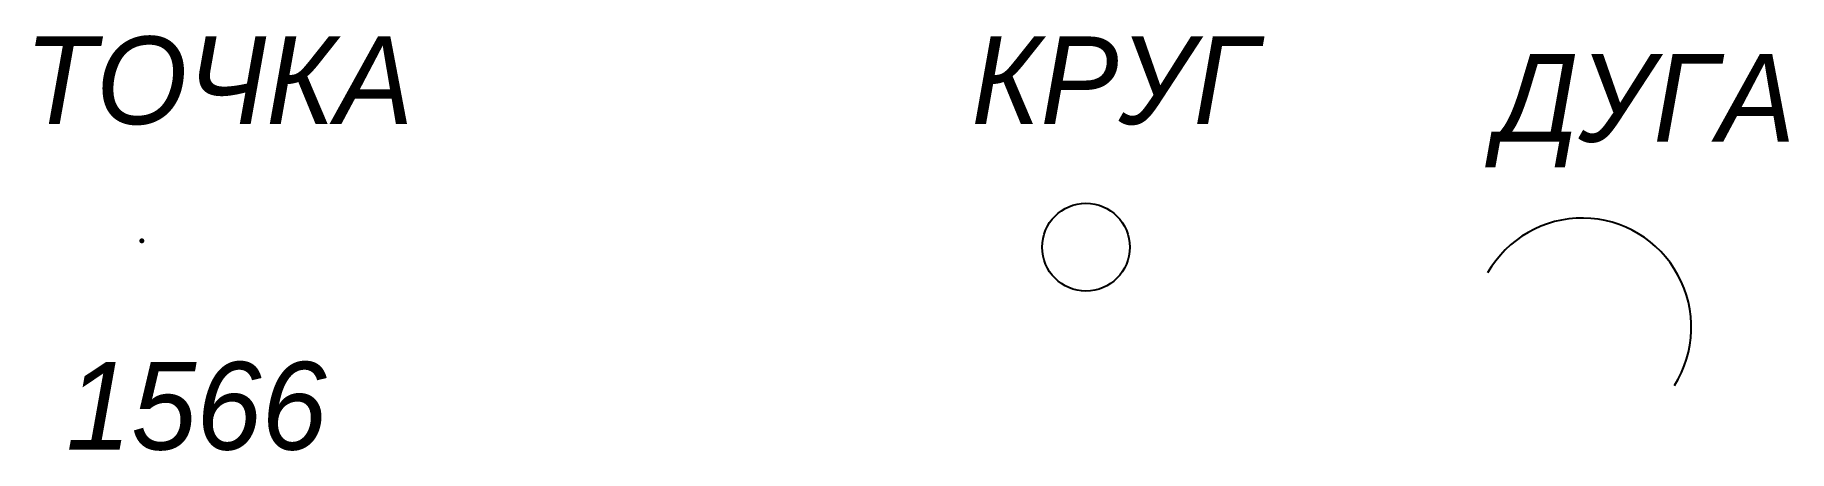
# Model space of a CAD drawing. Header units: metres. Extents: x 14255.4 to 14295.4, y -65030 to -65020.5.
import ezdxf

# ---------------------------------------------------------------- set-up
doc = ezdxf.new("R2010")
doc.units = ezdxf.units.M
doc.header["$LTSCALE"] = 5
doc.styles.add('Bm431', font='', dxfattribs={"height": 2})
doc.styles.get('Bm431').set_extended_font_data('Bm431', italic=True)

msp = doc.modelspace()

# ---------------------------------------------------------------- linework, layer by layer
msp.add_circle((14279.385, -65025.329), 1)
msp.add_arc((14290.711, -65027.154), 2.489, 327.7361, 150.163)
at = {"lineweight": 60}
msp.add_point((14257.831, -65025.184, 166), dxfattribs=at)

# ---------------------------------------------------------------- texts
at = {"char_height": 2, "attachment_point": 1, "style": 'Bm431'}
for s, insert in [('ТОЧКА', (14255.157, -65020.524)), ('КРУГ', (14276.77, -65020.524)), ('ДУГА', (14288.743, -65020.926)), ('1566', (14256.104, -65027.946))]:
    msp.add_mtext_dynamic_manual_height_columns(s, width=2.31003, gutter_width=10, heights=[0], dxfattribs=dict(at, insert=insert))

doc.saveas('drawing.dxf')
